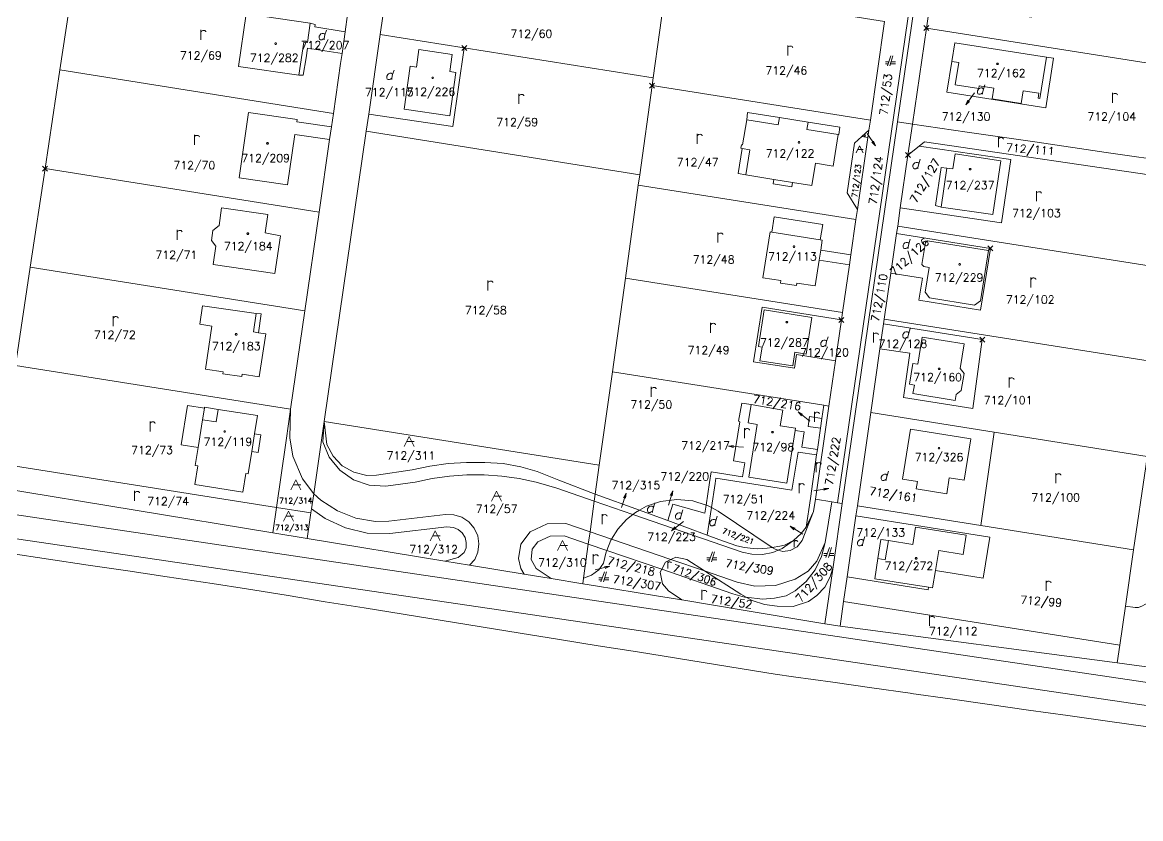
# Model space of a CAD drawing. Extents: x -443817 to 3, y -1171930 to -442383.
# Drawn here: x -442148.1 to -441924.7, y -1170293.3 to -1170134.1 of the extents above; entities that cross this region are included whole.
import ezdxf
from ezdxf.enums import TextEntityAlignment as Align

# ---------------------------------------------------------------- set-up
doc = ezdxf.new("R2010")
doc.units = 0
doc.header["$LTSCALE"] = 0.5
doc.header["$PDMODE"] = 3
doc.header["$PDSIZE"] = 0.5
doc.layers.add('KLADPAR', color=7, linetype='Continuous', lineweight=0)
doc.layers.add('ZAPPAR', color=7, linetype='Continuous', lineweight=0)
doc.styles.add('ROMANS', font='romans.shx', dxfattribs={"height": 0.2})

# ---------------------------------------------------------------- blocks, each defined once
blk = doc.blocks.new('$489')
at = {"color": 0}
blk.add_line((-0.2, 2), (0, 3), dxfattribs=at)
at = {"color": 0, "flags": 128}
blk.add_lwpolyline([(0, 0), (0, 3), (0.2, 2)], dxfattribs=at)
blk = doc.blocks.new('$479')
at = {"color": 0, "flags": 128}
for points in [[(0, 0), (0, 1.27), (0, 2)], [(0, 1.6), (0.1, 1.73), (0.23, 1.84), (0.37, 1.89), (0.6, 1.9), (0.77, 1.87), (0.87, 1.8), (0.96, 1.7), (1, 1.6)]]:
    blk.add_lwpolyline(points, dxfattribs=at)
blk = doc.blocks.new('$431')
at = {"color": 0}
blk.add_line((0.63, 0.99), (0.9, 1.89), dxfattribs=at)
at = {"color": 0, "flags": 128}
blk.add_lwpolyline([(0.45, 0), (0.45, 0.27), (0.63, 0.99), (0.54, 1.17), (0.36, 1.26), (0.09, 1.26), (-0.18, 1.17), (-0.36, 0.99), (-0.54, 0.72), (-0.54, 0.36), (-0.45, 0.09), (-0.27, 0), (0, 0), (0.18, 0.09), (0.45, 0.27)], dxfattribs=at)
blk = doc.blocks.new('$45')
at = {"color": 0, "flags": 128}
blk.add_lwpolyline([(0.09, 0.15), (0.18, 0), (0.09, -0.15), (-0.09, -0.15), (-0.18, 0), (-0.09, 0.15), (0.09, 0.15)], dxfattribs=at)
blk = doc.blocks.new('$435')
at = {"color": 0}
blk.add_line((1, 1), (-0.5, 1), dxfattribs=at)
at = {"color": 0, "flags": 128}
blk.add_lwpolyline([(-1, 0), (0, 2), (1, 0)], dxfattribs=at)
blk = doc.blocks.new('$432')
at = {"color": 0}
for p, q in [((-0.32, 0.8), (-1, 0.8)), ((-1, 0.4), (-0.46, 0.4)), ((0.1, 2), (-0.6, 0)), ((-0.1, 0), (0.5, 2)), ((0.02, 0.4), (1, 0.4)), ((1, 0.8), (0.14, 0.8))]:
    blk.add_line(p, q, dxfattribs=at)

msp = doc.modelspace()

# ---------------------------------------------------------------- linework, layer by layer
at = {"layer": 'KLADPAR', "color": 7, "linetype": 'Continuous'}
for p, q in [((-442091.68, -1170191.77), (-442094.53, -1170211.45)), ((-441978.59, -1170212.14), (-441953.92, -1170216.05))]:
    msp.add_line(p, q, dxfattribs=at)
at = {"layer": 'KLADPAR', "color": 7, "linetype": 'Continuous', "flags": 128}
for points in [[(-442165.8, -1170056.41), (-442146.87, -1170057.31), (-442127.82, -1170058.21), (-442128.71, -1170064.15), (-442131.72, -1170084.21), (-442134.7, -1170104.05), (-442137.67, -1170123.86), (-442140.63, -1170143.63), (-442143.59, -1170163.36), (-442146.54, -1170183.06), (-442149.49, -1170202.72)], [(-441959.2, -1170057.55), (-441973.22, -1170154.04), (-441984.29, -1170230.32), (-441985.22, -1170230.17), (-441986.38, -1170229.99), (-441989.65, -1170229.47), (-441986.95, -1170210.82), (-441985.64, -1170201.76), (-441984.45, -1170193.59), (-441984.45, -1170193.59), (-441984.24, -1170192.11), (-441982.86, -1170182.59), (-441982.57, -1170180.61), (-441981.55, -1170173.53), (-441981.26, -1170171.52), (-441979.18, -1170157.14), (-441978.96, -1170155.65), (-441978.67, -1170153.67), (-441975.82, -1170133.95)], [(-442073.82, -1170117.2), (-442076.62, -1170136.57), (-442078.92, -1170152.49), (-442079.41, -1170155.9), (-442087.79, -1170213.88), (-442089.89, -1170228.35), (-442092.13, -1170225.39), (-442094.07, -1170220.84), (-442094.66, -1170217.16), (-442094.53, -1170211.45), (-442091.68, -1170191.77), (-442088.83, -1170172.06), (-442086.73, -1170157.52), (-442086.37, -1170155.04), (-442085.98, -1170152.32), (-442084.53, -1170142.33), (-442084.25, -1170140.35), (-442083.62, -1170136), (-442083.12, -1170132.53)], [(-442094.53, -1170211.45), (-442149.49, -1170202.72), (-442146.54, -1170183.06), (-442091.68, -1170191.77)], [(-441953.92, -1170216.05), (-441956.58, -1170234.72), (-441981.27, -1170230.8), (-441978.59, -1170212.14)], [(-442153.14, -1170227.1), (-442098.1, -1170236.14), (-442091.19, -1170237.29), (-442063.68, -1170241.8), (-442058.79, -1170242.61), (-442047.83, -1170244.4), (-442042.45, -1170245.29), (-442036.13, -1170246.33), (-442033.57, -1170246.75), (-442021.4, -1170248.75), (-442016.37, -1170249.58), (-442004.51, -1170251.53), (-441987.75, -1170254.33), (-441984.72, -1170254.84), (-441929.36, -1170262.17), (-441901.42, -1170265.93)], [(-442150.82, -1170240.24), (-442142.9, -1170241.42), (-442134.99, -1170242.6), (-442127.07, -1170243.77), (-442119.16, -1170244.95), (-442110.22, -1170246.28), (-442103.34, -1170247.39), (-442095.41, -1170248.66), (-442087.63, -1170249.93), (-442079.82, -1170251.17), (-442072.03, -1170252.44), (-442064.22, -1170253.69), (-442056.43, -1170254.95), (-442048.63, -1170256.22), (-442040.82, -1170257.47), (-442033.03, -1170258.73), (-442025.22, -1170259.98), (-442017.43, -1170261.24), (-442009.62, -1170262.49), (-442001.82, -1170263.75), (-441997.72, -1170264.41), (-441994.01, -1170264.94), (-441986.18, -1170266.04), (-441978.35, -1170267.15), (-441970.73, -1170268.23), (-441970.53, -1170268.26), (-441962.7, -1170269.37), (-441954.88, -1170270.48), (-441947.05, -1170271.59), (-441939.22, -1170272.7), (-441931.28, -1170273.82), (-441923.25, -1170274.95)], [(-441923.25, -1170274.95), (-441931.28, -1170273.82), (-441939.22, -1170272.7), (-441947.05, -1170271.59), (-441954.88, -1170270.48), (-441962.7, -1170269.37), (-441970.53, -1170268.26), (-441970.73, -1170268.23), (-441978.35, -1170267.15), (-441986.18, -1170266.04), (-441994.01, -1170264.94), (-441997.72, -1170264.41), (-442001.82, -1170263.75), (-442009.62, -1170262.49), (-442017.43, -1170261.24), (-442025.22, -1170259.98), (-442033.03, -1170258.73), (-442040.82, -1170257.47), (-442048.63, -1170256.22), (-442056.43, -1170254.95), (-442064.22, -1170253.69), (-442072.03, -1170252.44), (-442079.82, -1170251.17), (-442087.63, -1170249.93), (-442095.41, -1170248.66), (-442103.34, -1170247.39), (-442110.22, -1170246.28), (-442119.16, -1170244.95), (-442127.07, -1170243.77), (-442134.99, -1170242.6), (-442142.9, -1170241.42), (-442150.82, -1170240.24)], [(-441901.42, -1170265.93), (-441929.36, -1170262.17), (-441929.36, -1170262.17), (-441928.84, -1170258.65), (-441927.71, -1170250.86), (-441925.75, -1170251.06), (-441925.11, -1170251.07), (-441924.27, -1170250.79)]]:
    msp.add_lwpolyline(points, dxfattribs=at)
for points in [[(-441959.2, -1170057.55), (-441956.21, -1170058.02), (-441959.65, -1170081.63), (-441962.02, -1170097.84), (-441964.08, -1170112.03), (-441964.64, -1170115.92), (-441966.7, -1170130.08), (-441967.46, -1170135.27), (-441970.26, -1170154.46), (-441973.22, -1170154.04), (-441959.2, -1170057.55)], [(-442019.36, -1170125.85), (-442019.53, -1170127.04), (-442022.06, -1170145.23), (-442059.83, -1170139.24), (-442076.62, -1170136.57), (-442073.82, -1170117.2), (-442019.36, -1170125.85)], [(-441914.67, -1170143.62), (-441967.46, -1170135.27), (-441966.7, -1170130.08), (-441946.46, -1170133.11), (-441944.4, -1170119.13), (-441911.73, -1170124.3), (-441914.38, -1170141.73), (-441914.67, -1170143.62)], [(-442090.62, -1170134.3), (-442103.4, -1170132.44), (-442104.91, -1170142.92), (-442092.87, -1170144.66), (-442091.99, -1170144.68), (-442091.44, -1170141.23), (-442091.13, -1170139.3), (-442084.25, -1170140.35), (-442084.53, -1170142.33), (-442085.98, -1170152.32), (-442140.63, -1170143.63), (-442137.67, -1170123.86), (-442083.12, -1170132.53), (-442083.62, -1170136), (-442089.7, -1170135.02), (-442089.62, -1170134.53), (-442090.62, -1170134.3)], [(-442019.53, -1170127.04), (-441998.54, -1170130.36), (-441975.82, -1170133.95), (-441978.67, -1170153.67), (-442022.28, -1170146.78), (-442022.06, -1170145.23), (-442019.53, -1170127.04)], [(-442103.4, -1170132.44), (-442090.62, -1170134.3), (-442091.16, -1170138.17), (-442091.91, -1170138.07), (-442092.87, -1170144.66), (-442104.91, -1170142.92), (-442103.4, -1170132.44)], [(-442089.62, -1170134.53), (-442089.7, -1170135.02), (-442083.62, -1170136), (-442084.25, -1170140.35), (-442091.13, -1170139.3), (-442091.44, -1170141.23), (-442091.99, -1170144.68), (-442092.87, -1170144.66), (-442091.91, -1170138.07), (-442091.16, -1170138.17), (-442090.62, -1170134.3), (-442089.62, -1170134.53)], [(-441967.46, -1170135.27), (-441914.67, -1170143.62), (-441917.51, -1170162.17), (-441931.56, -1170160.11), (-441945.36, -1170158.09), (-441959.32, -1170156.06), (-441970.26, -1170154.46), (-441967.46, -1170135.27)], [(-441942.07, -1170141.31), (-441943.46, -1170141.09), (-441961.82, -1170138.19), (-441962.41, -1170141.92), (-441963.38, -1170148.06), (-441943.63, -1170151.19), (-441942.07, -1170141.31)], [(-441943.46, -1170141.09), (-441944.77, -1170149.33), (-441945.15, -1170149.26), (-441945.01, -1170148.3), (-441948.12, -1170147.84), (-441948.53, -1170150.35), (-441954.34, -1170149.4), (-441954.02, -1170147.25), (-441956.94, -1170146.82), (-441957.01, -1170147.32), (-441961.7, -1170146.63), (-441960.99, -1170142.17), (-441962.41, -1170141.92), (-441961.82, -1170138.19), (-441943.46, -1170141.09)], [(-442022.06, -1170145.23), (-442022.28, -1170146.78), (-442024.75, -1170164.58), (-442079.41, -1170155.9), (-442078.92, -1170152.49), (-442062.09, -1170154.92), (-442059.83, -1170139.24), (-442022.06, -1170145.23)], [(-442062.73, -1170143.96), (-442062.24, -1170140.54), (-442068.89, -1170139.58), (-442069.39, -1170143.05), (-442070.61, -1170142.88), (-442071.86, -1170151.5), (-442062.71, -1170152.78), (-442061.51, -1170144.14), (-442062.73, -1170143.96)], [(-442062.24, -1170140.54), (-442062.73, -1170143.96), (-442061.51, -1170144.14), (-442062.71, -1170152.78), (-442071.86, -1170151.5), (-442070.61, -1170142.88), (-442069.39, -1170143.05), (-442068.89, -1170139.58), (-442062.24, -1170140.54)], [(-441943.46, -1170141.09), (-441942.07, -1170141.31), (-441943.63, -1170151.19), (-441963.38, -1170148.06), (-441962.41, -1170141.92), (-441960.99, -1170142.17), (-441961.7, -1170146.63), (-441957.01, -1170147.32), (-441956.94, -1170146.82), (-441954.02, -1170147.25), (-441954.34, -1170149.4), (-441948.53, -1170150.35), (-441948.12, -1170147.84), (-441945.01, -1170148.3), (-441945.15, -1170149.26), (-441944.77, -1170149.33), (-441943.46, -1170141.09)], [(-442140.63, -1170143.63), (-442085.98, -1170152.32), (-442086.37, -1170155.04), (-442093.3, -1170154.04), (-442093.23, -1170153.55), (-442102.93, -1170152.15), (-442104.82, -1170165.21), (-442095.12, -1170166.61), (-442093.66, -1170156.51), (-442086.73, -1170157.52), (-442088.83, -1170172.06), (-442143.59, -1170163.36), (-442140.63, -1170143.63)], [(-442022.28, -1170146.78), (-441978.67, -1170153.67), (-441978.96, -1170155.65), (-441980.39, -1170156.95), (-441981.87, -1170158.29), (-441983.3, -1170168.2), (-441981.26, -1170171.52), (-441981.55, -1170173.53), (-442025.04, -1170166.65), (-442024.75, -1170164.58), (-442022.28, -1170146.78)], [(-442093.23, -1170153.55), (-442093.3, -1170154.04), (-442086.37, -1170155.04), (-442086.73, -1170157.52), (-442093.66, -1170156.51), (-442095.12, -1170166.61), (-442104.82, -1170165.21), (-442102.93, -1170152.15), (-442093.23, -1170153.55)], [(-441984.76, -1170155.06), (-441991.11, -1170154.07), (-441996.85, -1170153.13), (-442003.19, -1170152.14), (-442003.38, -1170153.58), (-442004.2, -1170158.63), (-442004.45, -1170158.59), (-442004.55, -1170159.28), (-442004.31, -1170159.32), (-442005.09, -1170164.36), (-442003.55, -1170164.61), (-441997.98, -1170165.51), (-441998.12, -1170166.39), (-441994.38, -1170167.01), (-441994.23, -1170166.11), (-441990.35, -1170166.74), (-441989.63, -1170162.29), (-441986.1, -1170162.87), (-441985.09, -1170156.53), (-441985, -1170156.55), (-441984.76, -1170155.06)], [(-441991.11, -1170154.07), (-441984.76, -1170155.06), (-441985, -1170156.55), (-441985.09, -1170156.53), (-441986.1, -1170162.87), (-441989.63, -1170162.29), (-441990.35, -1170166.74), (-441994.23, -1170166.11), (-441994.38, -1170167.01), (-441998.12, -1170166.39), (-441997.98, -1170165.51), (-442003.55, -1170164.61), (-442005.09, -1170164.36), (-442004.31, -1170159.32), (-442004.55, -1170159.28), (-442004.45, -1170158.59), (-442004.2, -1170158.63), (-442003.38, -1170153.58), (-442003.19, -1170152.14), (-441996.85, -1170153.13), (-441991.11, -1170154.07)], [(-441973.22, -1170154.04), (-441970.26, -1170154.46), (-441971.15, -1170160.64), (-441972.68, -1170171.18), (-441973.21, -1170174.85), (-441973.42, -1170176.33), (-441974.57, -1170184.25), (-441975.89, -1170193.43), (-441976.03, -1170194.42), (-441976.75, -1170199.37), (-441978.59, -1170212.14), (-441981.27, -1170230.8), (-441981.56, -1170232.78), (-441983.31, -1170244.96), (-441984.02, -1170249.9), (-441984.72, -1170254.84), (-441987.75, -1170254.33), (-441986.11, -1170242.98), (-441984.29, -1170230.32), (-441973.22, -1170154.04)], [(-442024.75, -1170164.58), (-442025.04, -1170166.65), (-442027.63, -1170185.25), (-442030.23, -1170203.97), (-442032.83, -1170222.61), (-442087.79, -1170213.88), (-442079.41, -1170155.9), (-442024.75, -1170164.58)], [(-441917.99, -1170165.34), (-441967.84, -1170158), (-441968.91, -1170158.85), (-441971.15, -1170160.64), (-441970.26, -1170154.46), (-441959.32, -1170156.06), (-441945.36, -1170158.09), (-441931.56, -1170160.11), (-441917.51, -1170162.17), (-441917.99, -1170165.34)], [(-441979.18, -1170157.14), (-441981.26, -1170171.52), (-441983.3, -1170168.2), (-441981.87, -1170158.29), (-441980.39, -1170156.95), (-441979.18, -1170157.14)], [(-441917.9, -1170183.6), (-441973.21, -1170174.85), (-441972.68, -1170171.18), (-441952.43, -1170174.17), (-441950.57, -1170161.55), (-441968.91, -1170158.85), (-441967.84, -1170158), (-441917.99, -1170165.34), (-441915.3, -1170165.75), (-441917.9, -1170183.6)], [(-441971.15, -1170160.64), (-441968.91, -1170158.85), (-441950.57, -1170161.55), (-441952.43, -1170174.17), (-441972.68, -1170171.18), (-441971.15, -1170160.64)], [(-441961.74, -1170160.43), (-441952.57, -1170161.79), (-441954.17, -1170172.54), (-441964.49, -1170171.04), (-441965.62, -1170170.75), (-441964.5, -1170163.14), (-441963.37, -1170163.25), (-441962.18, -1170163.41), (-441961.74, -1170160.43)], [(-441952.57, -1170161.79), (-441961.74, -1170160.43), (-441962.18, -1170163.41), (-441963.37, -1170163.25), (-441964.5, -1170163.14), (-441965.62, -1170170.75), (-441964.49, -1170171.04), (-441954.17, -1170172.54), (-441952.57, -1170161.79)], [(-442025.04, -1170166.65), (-441981.55, -1170173.53), (-441982.57, -1170180.61), (-441988.59, -1170179.65), (-441988.28, -1170177.68), (-441988.68, -1170177.63), (-441988.14, -1170174.51), (-441997.86, -1170172.97), (-441998.36, -1170176.09), (-441998.7, -1170176.03), (-442000.15, -1170185.17), (-441996.54, -1170185.74), (-441996.62, -1170186.23), (-441993.41, -1170186.74), (-441993.33, -1170186.25), (-441989.73, -1170186.82), (-441988.91, -1170181.63), (-441982.86, -1170182.59), (-441984.24, -1170192.11), (-442027.63, -1170185.25), (-442025.04, -1170166.65)], [(-442110.31, -1170177.71), (-442109.46, -1170178.89), (-442109.97, -1170182.52), (-442097.69, -1170184.31), (-442096.56, -1170176.77), (-442099.58, -1170176.22), (-442099.05, -1170172.53), (-442108.3, -1170171.19), (-442108.81, -1170174.75), (-442110.06, -1170175.71), (-442110.31, -1170177.71)], [(-442109.46, -1170178.89), (-442110.31, -1170177.71), (-442110.06, -1170175.71), (-442108.81, -1170174.75), (-442108.3, -1170171.19), (-442099.05, -1170172.53), (-442099.58, -1170176.22), (-442096.56, -1170176.77), (-442097.69, -1170184.31), (-442109.97, -1170182.52), (-442109.46, -1170178.89)], [(-441988.14, -1170174.51), (-441988.68, -1170177.63), (-441988.28, -1170177.68), (-441988.59, -1170179.65), (-441982.57, -1170180.61), (-441982.86, -1170182.59), (-441988.91, -1170181.63), (-441989.73, -1170186.82), (-441993.33, -1170186.25), (-441993.41, -1170186.74), (-441996.62, -1170186.23), (-441996.54, -1170185.74), (-442000.15, -1170185.17), (-441998.7, -1170176.03), (-441998.36, -1170176.09), (-441997.86, -1170172.97), (-441988.14, -1170174.51)], [(-441920.61, -1170202.17), (-441975.89, -1170193.43), (-441974.57, -1170184.25), (-441968.27, -1170185.25), (-441968.98, -1170189.69), (-441956.63, -1170191.65), (-441954.68, -1170179.3), (-441973.42, -1170176.33), (-441973.21, -1170174.85), (-441917.9, -1170183.6), (-441918.51, -1170187.78), (-441920.61, -1170202.17)], [(-441954.68, -1170179.3), (-441956.63, -1170191.65), (-441968.98, -1170189.69), (-441968.27, -1170185.25), (-441974.57, -1170184.25), (-441973.42, -1170176.33), (-441954.68, -1170179.3)], [(-441956.65, -1170189.82), (-441955.05, -1170179.75), (-441967.25, -1170177.82), (-441967.66, -1170178.16), (-441968.35, -1170182.5), (-441968.01, -1170182.96), (-441966.93, -1170183.13), (-441967.71, -1170188.07), (-441966.85, -1170189.22), (-441957.84, -1170190.65), (-441956.65, -1170189.82)], [(-441955.05, -1170179.75), (-441956.65, -1170189.82), (-441957.84, -1170190.65), (-441966.85, -1170189.22), (-441967.71, -1170188.07), (-441966.93, -1170183.13), (-441968.01, -1170182.96), (-441968.35, -1170182.5), (-441967.66, -1170178.16), (-441967.25, -1170177.82), (-441955.05, -1170179.75)], [(-441986.95, -1170210.82), (-441987.97, -1170210.66), (-442030.23, -1170203.97), (-442027.63, -1170185.25), (-441984.24, -1170192.11), (-441984.45, -1170193.59), (-442000.28, -1170191.09), (-442002, -1170201.96), (-441993.85, -1170203.25), (-441993.42, -1170200.53), (-441985.64, -1170201.76), (-441986.95, -1170210.82)], [(-442100.8, -1170204.99), (-442099.5, -1170196.41), (-442100.97, -1170196.17), (-442100.39, -1170192.41), (-442101.39, -1170192.32), (-442112.13, -1170190.79), (-442112.68, -1170194.48), (-442110.25, -1170194.85), (-442111.53, -1170203.45), (-442107.99, -1170204), (-442108.05, -1170204.38), (-442104.29, -1170204.89), (-442104.2, -1170204.47), (-442100.8, -1170204.99)], [(-442100.39, -1170192.41), (-442100.97, -1170196.17), (-442099.5, -1170196.41), (-442100.8, -1170204.99), (-442104.2, -1170204.47), (-442104.29, -1170204.89), (-442108.05, -1170204.38), (-442107.99, -1170204), (-442111.53, -1170203.45), (-442110.25, -1170194.85), (-442112.68, -1170194.48), (-442112.13, -1170190.79), (-442101.39, -1170192.32), (-442100.39, -1170192.41)], [(-441984.45, -1170193.59), (-441985.64, -1170201.76), (-441993.42, -1170200.53), (-441993.85, -1170203.25), (-442002, -1170201.96), (-442000.28, -1170191.09), (-441984.45, -1170193.59)], [(-441999.89, -1170191.6), (-442001.05, -1170198.92), (-442000.3, -1170199.04), (-442000.74, -1170201.79), (-441994.19, -1170202.8), (-441993.75, -1170200.07), (-441991.51, -1170200.43), (-441990.35, -1170193.11), (-441999.89, -1170191.6)], [(-442001.05, -1170198.92), (-441999.89, -1170191.6), (-441990.35, -1170193.11), (-441991.51, -1170200.43), (-441993.75, -1170200.07), (-441994.19, -1170202.8), (-442000.74, -1170201.79), (-442000.3, -1170199.04), (-442001.05, -1170198.92)], [(-441923.33, -1170220.89), (-441953.92, -1170216.05), (-441978.59, -1170212.14), (-441976.75, -1170199.37), (-441970.81, -1170200.23), (-441972.04, -1170209.13), (-441958.21, -1170211.32), (-441956.3, -1170197.54), (-441976.03, -1170194.42), (-441975.89, -1170193.43), (-441920.61, -1170202.17), (-441921.25, -1170206.6), (-441923.33, -1170220.89)], [(-441956.3, -1170197.54), (-441958.21, -1170211.32), (-441972.04, -1170209.13), (-441970.81, -1170200.23), (-441976.75, -1170199.37), (-441976.03, -1170194.42), (-441956.3, -1170197.54)], [(-441960.72, -1170203.35), (-441959.94, -1170198.42), (-441968.33, -1170197.06), (-441969.21, -1170202.48), (-441970.19, -1170202.33), (-441970.87, -1170206.48), (-441969.88, -1170206.64), (-441970.15, -1170208.32), (-441961.74, -1170209.69), (-441961.53, -1170208.53), (-441960.49, -1170207.7), (-441959.95, -1170204.35), (-441960.72, -1170203.35)], [(-441959.94, -1170198.42), (-441960.72, -1170203.35), (-441959.95, -1170204.35), (-441960.49, -1170207.7), (-441961.53, -1170208.53), (-441961.74, -1170209.69), (-441970.15, -1170208.32), (-441969.88, -1170206.64), (-441970.87, -1170206.48), (-441970.19, -1170202.33), (-441969.21, -1170202.48), (-441968.33, -1170197.06), (-441959.94, -1170198.42)], [(-442149.49, -1170202.72), (-442094.53, -1170211.45), (-442094.89, -1170213.92), (-442095.5, -1170218.18), (-442097.37, -1170231.1), (-442152.43, -1170222.35), (-442152.4, -1170222.15), (-442149.49, -1170202.72)], [(-441987.97, -1170210.66), (-441988.35, -1170213.28), (-441990.82, -1170212.93), (-441991.11, -1170214.91), (-441988.63, -1170215.26), (-441989.24, -1170219.51), (-441992.35, -1170219.02), (-441991.87, -1170216), (-441993.7, -1170215.71), (-441993.63, -1170215.27), (-441996.67, -1170214.79), (-441996.17, -1170211.65), (-442002.51, -1170210.54), (-442004.37, -1170210.24), (-442005.03, -1170213.85), (-442004.72, -1170213.98), (-442005.99, -1170221.79), (-442003.78, -1170222.17), (-442004.22, -1170224.98), (-442010.49, -1170223.98), (-442010.81, -1170226.11), (-442011.49, -1170230.61), (-442014.15, -1170229.78), (-442017.37, -1170229.48), (-442020.58, -1170229.88), (-442023.38, -1170230.83), (-442024.83, -1170231.65), (-442033.64, -1170228.41), (-442032.83, -1170222.61), (-442030.23, -1170203.97), (-441987.97, -1170210.66)], [(-442101.71, -1170216.39), (-442101.14, -1170212.74), (-442109.03, -1170211.52), (-442111.73, -1170211.06), (-442111.76, -1170211.23), (-442115.15, -1170210.69), (-442116.4, -1170218.56), (-442113.02, -1170219.1), (-442113.59, -1170222.68), (-442113.08, -1170222.76), (-442113.68, -1170226.51), (-442104.08, -1170228.05), (-442103.48, -1170224.3), (-442102.98, -1170224.38), (-442102.28, -1170219.94), (-442101.03, -1170220.13), (-442100.44, -1170216.59), (-442101.71, -1170216.39)], [(-442101.14, -1170212.74), (-442101.71, -1170216.39), (-442100.44, -1170216.59), (-442101.03, -1170220.13), (-442102.28, -1170219.94), (-442102.98, -1170224.38), (-442103.48, -1170224.3), (-442104.08, -1170228.05), (-442113.68, -1170226.51), (-442113.08, -1170222.76), (-442113.59, -1170222.68), (-442113.02, -1170219.1), (-442116.4, -1170218.56), (-442115.15, -1170210.69), (-442111.76, -1170211.23), (-442111.73, -1170211.06), (-442109.03, -1170211.52), (-442101.14, -1170212.74)], [(-442094.53, -1170211.45), (-442094.66, -1170217.16), (-442094.07, -1170220.84), (-442092.13, -1170225.39), (-442089.89, -1170228.35), (-442090.33, -1170231.35), (-442090.45, -1170232.2), (-442097.37, -1170231.1), (-442095.5, -1170218.18), (-442094.89, -1170213.92), (-442094.53, -1170211.45)], [(-441989.24, -1170219.51), (-441989.4, -1170220.6), (-441993.09, -1170220.01), (-441994.37, -1170227.62), (-442009.55, -1170225.23), (-442009.71, -1170226.28), (-442010.44, -1170231.12), (-442011.33, -1170230.66), (-442011.49, -1170230.61), (-442010.81, -1170226.11), (-442010.49, -1170223.98), (-442004.22, -1170224.98), (-442003.78, -1170222.17), (-442005.99, -1170221.79), (-442004.72, -1170213.98), (-442005.03, -1170213.85), (-442004.37, -1170210.24), (-442002.51, -1170210.54), (-442003.08, -1170214.15), (-442001.31, -1170214.51), (-442002.97, -1170225.03), (-441995.36, -1170226.23), (-441993.7, -1170215.71), (-441991.87, -1170216), (-441992.35, -1170219.02), (-441989.24, -1170219.51)], [(-441996.17, -1170211.65), (-441996.67, -1170214.79), (-441993.63, -1170215.27), (-441993.7, -1170215.71), (-441995.36, -1170226.23), (-442002.97, -1170225.03), (-442001.31, -1170214.51), (-442003.08, -1170214.15), (-442002.51, -1170210.54), (-441996.17, -1170211.65)], [(-441989.4, -1170220.6), (-441989.24, -1170219.51), (-441988.63, -1170215.26), (-441988.35, -1170213.28), (-441987.97, -1170210.66), (-441986.95, -1170210.82), (-441989.65, -1170229.47), (-441990.01, -1170231.89), (-441991.47, -1170235.01), (-441990.65, -1170229.31), (-441989.4, -1170220.6)], [(-442059.38, -1170222.08), (-442055.72, -1170222.08), (-442052.06, -1170222.34), (-442048.52, -1170222.99), (-442045.26, -1170223.89), (-442040.93, -1170225.61), (-442033.64, -1170228.41), (-442033.84, -1170229.84), (-442034.69, -1170235.94), (-442035.03, -1170238.41), (-442039.85, -1170236.75), (-442042.68, -1170236.82), (-442045.11, -1170237.98), (-442046.24, -1170239.41), (-442046.46, -1170241.49), (-442045.46, -1170243.32), (-442042.45, -1170245.29), (-442047.83, -1170244.4), (-442058.79, -1170242.61), (-442063.68, -1170241.8), (-442061.07, -1170241.1), (-442059.81, -1170240.13), (-442059.46, -1170239.16), (-442059.41, -1170238.11), (-442059.67, -1170237.09), (-442060.22, -1170236.19), (-442061.02, -1170235.5), (-442061.99, -1170235.08), (-442063.3, -1170234.99), (-442074.7, -1170236.33), (-442079.2, -1170236.23), (-442083.57, -1170235.2), (-442087.64, -1170233.28), (-442090.33, -1170231.35), (-442089.89, -1170228.35), (-442087.79, -1170213.88), (-442087.29, -1170218.53), (-442086.04, -1170220.86), (-442084.19, -1170222.75), (-442081.89, -1170224.06), (-442079.32, -1170224.68), (-442077.34, -1170224.67), (-442070.25, -1170223.6), (-442066.67, -1170222.84), (-442063.04, -1170222.34), (-442059.38, -1170222.08)], [(-442032.83, -1170222.61), (-442033.64, -1170228.41), (-442040.93, -1170225.61), (-442045.26, -1170223.89), (-442048.52, -1170222.99), (-442052.06, -1170222.34), (-442055.72, -1170222.08), (-442059.38, -1170222.08), (-442063.04, -1170222.34), (-442066.67, -1170222.84), (-442070.25, -1170223.6), (-442077.34, -1170224.67), (-442079.32, -1170224.68), (-442081.89, -1170224.06), (-442084.19, -1170222.75), (-442086.04, -1170220.86), (-442087.29, -1170218.53), (-442087.79, -1170213.88), (-442032.83, -1170222.61)], [(-441970.63, -1170215.45), (-441958.6, -1170217.37), (-441959.95, -1170225.67), (-441962.9, -1170225.19), (-441963.42, -1170228.35), (-441969.49, -1170227.38), (-441969.26, -1170225.89), (-441972.22, -1170225.41), (-441970.63, -1170215.45)], [(-441970.63, -1170215.45), (-441972.22, -1170225.41), (-441969.26, -1170225.89), (-441969.49, -1170227.38), (-441963.42, -1170228.35), (-441962.9, -1170225.19), (-441959.95, -1170225.67), (-441958.6, -1170217.37), (-441970.63, -1170215.45)], [(-441926.07, -1170239.57), (-441956.58, -1170234.72), (-441953.92, -1170216.05), (-441923.33, -1170220.89), (-441923.62, -1170222.89), (-441926.07, -1170239.57)], [(-441993.09, -1170220.01), (-441989.4, -1170220.6), (-441990.65, -1170229.31), (-441991.47, -1170235.01), (-441992.5, -1170236.29), (-441994.01, -1170237.69), (-441995.83, -1170238.65), (-441996.78, -1170238.86), (-441998.26, -1170239.09), (-442009.09, -1170231.83), (-442010.44, -1170231.12), (-442009.71, -1170226.28), (-442009.55, -1170225.23), (-441994.37, -1170227.62), (-441993.09, -1170220.01)], [(-441891.77, -1170233.62), (-441893.2, -1170242.66), (-441894.28, -1170249.47), (-441898.67, -1170247.99), (-441906.39, -1170245), (-441908.02, -1170244.45), (-441909.47, -1170244), (-441910.9, -1170243.76), (-441912.21, -1170243.75), (-441913.31, -1170243.84), (-441914.57, -1170244.24), (-441916.17, -1170245.09), (-441922.37, -1170249.49), (-441923.35, -1170250.24), (-441924.27, -1170250.79), (-441925.11, -1170251.07), (-441925.75, -1170251.06), (-441927.71, -1170250.86), (-441926.07, -1170239.57), (-441923.62, -1170222.89), (-441890.89, -1170228.07), (-441891.77, -1170233.62)], [(-442024.83, -1170231.65), (-442025.58, -1170232.07), (-442026.11, -1170232.5), (-442027.4, -1170233.53), (-442029.1, -1170235.41), (-442030.37, -1170237.42), (-442030.5, -1170237.63), (-442031.34, -1170239.68), (-442035.03, -1170238.41), (-442034.69, -1170235.94), (-442033.84, -1170229.84), (-442033.64, -1170228.41), (-442024.83, -1170231.65)], [(-442021.52, -1170232.86), (-442019.17, -1170233.73), (-442011.28, -1170236.63), (-442008.96, -1170237.48), (-442005.33, -1170238.76), (-442003.82, -1170239.09), (-442002.12, -1170239.27), (-442001.31, -1170239.36), (-441999.28, -1170239.24), (-441998.26, -1170239.09), (-441997.7, -1170239.46), (-441997.08, -1170239.63), (-441996.19, -1170239.88), (-441994.72, -1170239.72), (-441993.27, -1170238.94), (-441992.28, -1170237.71), (-441990.01, -1170231.89), (-441989.65, -1170229.47), (-441986.38, -1170229.99), (-441987.69, -1170238.09), (-441988.4, -1170240.93), (-441989.68, -1170243.56), (-441991.47, -1170245.87), (-441993.71, -1170247.75), (-441995.47, -1170248.76), (-441997.83, -1170249.25), (-442000.24, -1170249.41), (-442003.46, -1170249.06), (-442004.58, -1170248.46), (-442011.83, -1170243.76), (-442015.34, -1170241.49), (-442017.57, -1170241.02), (-442018.52, -1170241.47), (-442019.63, -1170242), (-442020.37, -1170243.45), (-442031.34, -1170239.68), (-442030.5, -1170237.63), (-442030.37, -1170237.42), (-442029.1, -1170235.41), (-442027.4, -1170233.53), (-442026.11, -1170232.5), (-442025.58, -1170232.07), (-442024.83, -1170231.65), (-442021.52, -1170232.86)], [(-442011.49, -1170230.61), (-442011.73, -1170232.21), (-442018.14, -1170230.46), (-442019.17, -1170233.73), (-442021.52, -1170232.86), (-442024.83, -1170231.65), (-442023.38, -1170230.83), (-442020.58, -1170229.88), (-442017.37, -1170229.48), (-442014.15, -1170229.78), (-442011.49, -1170230.61)], [(-441989.68, -1170243.56), (-441988.4, -1170240.93), (-441987.69, -1170238.09), (-441986.38, -1170229.99), (-441985.22, -1170230.17), (-441984.29, -1170230.32), (-441986.11, -1170242.98), (-441986.68, -1170244.97), (-441987.78, -1170247.01), (-441989.34, -1170248.71), (-441991.05, -1170249.88), (-441994.09, -1170250.9), (-441997.29, -1170250.85), (-441999.8, -1170250.49), (-442002.32, -1170249.67), (-442003.46, -1170249.06), (-442000.24, -1170249.41), (-441997.83, -1170249.25), (-441995.47, -1170248.76), (-441993.71, -1170247.75), (-441991.47, -1170245.87), (-441989.68, -1170243.56)], [(-442063.3, -1170234.99), (-442061.99, -1170235.08), (-442061.02, -1170235.5), (-442060.22, -1170236.19), (-442059.67, -1170237.09), (-442059.41, -1170238.11), (-442059.46, -1170239.16), (-442059.81, -1170240.13), (-442061.07, -1170241.1), (-442063.68, -1170241.8), (-442091.19, -1170237.29), (-442090.45, -1170232.2), (-442090.33, -1170231.35), (-442087.64, -1170233.28), (-442083.57, -1170235.2), (-442079.2, -1170236.23), (-442074.7, -1170236.33), (-442063.3, -1170234.99)], [(-442011.49, -1170230.61), (-442011.33, -1170230.66), (-442010.44, -1170231.12), (-442011.28, -1170236.63), (-442019.17, -1170233.73), (-442018.14, -1170230.46), (-442011.73, -1170232.21), (-442011.49, -1170230.61)], [(-442011.28, -1170236.63), (-442010.44, -1170231.12), (-442009.09, -1170231.83), (-441998.26, -1170239.09), (-441999.28, -1170239.24), (-442001.31, -1170239.36), (-442002.12, -1170239.27), (-442003.82, -1170239.09), (-442005.33, -1170238.76), (-442008.96, -1170237.48), (-442011.28, -1170236.63)], [(-441992.5, -1170236.29), (-441991.47, -1170235.01), (-441990.01, -1170231.89), (-441992.28, -1170237.71), (-441993.27, -1170238.94), (-441994.72, -1170239.72), (-441996.19, -1170239.88), (-441997.08, -1170239.63), (-441997.7, -1170239.46), (-441998.26, -1170239.09), (-441996.78, -1170238.86), (-441995.83, -1170238.65), (-441994.01, -1170237.69), (-441992.5, -1170236.29)], [(-441967.02, -1170247.04), (-441966.22, -1170247.16), (-441965.66, -1170243.71), (-441956.1, -1170245.23), (-441954.8, -1170237.03), (-441981.56, -1170232.78), (-441981.27, -1170230.8), (-441956.58, -1170234.72), (-441926.07, -1170239.57), (-441927.71, -1170250.86), (-441928.84, -1170258.65), (-441984.02, -1170249.9), (-441983.31, -1170244.96), (-441967.1, -1170247.53), (-441967.02, -1170247.04)], [(-441954.8, -1170237.03), (-441956.1, -1170245.23), (-441965.66, -1170243.71), (-441965.01, -1170239.73), (-441960.13, -1170240.51), (-441959.54, -1170236.61), (-441969.66, -1170235.02), (-441970.21, -1170238.48), (-441975.07, -1170237.71), (-441976.55, -1170237.5), (-441977.16, -1170241.33), (-441977.8, -1170245.39), (-441967.02, -1170247.04), (-441967.1, -1170247.53), (-441983.31, -1170244.96), (-441981.56, -1170232.78), (-441954.8, -1170237.03)], [(-442039.85, -1170236.75), (-442035.03, -1170238.41), (-442035.97, -1170245.2), (-442036.13, -1170246.33), (-442042.45, -1170245.29), (-442045.46, -1170243.32), (-442046.46, -1170241.49), (-442046.24, -1170239.41), (-442045.11, -1170237.98), (-442042.68, -1170236.82), (-442039.85, -1170236.75)], [(-441966.22, -1170247.16), (-441967.02, -1170247.04), (-441977.8, -1170245.39), (-441977.16, -1170241.33), (-441976.55, -1170237.5), (-441975.07, -1170237.71), (-441970.21, -1170238.48), (-441969.66, -1170235.02), (-441959.54, -1170236.61), (-441960.13, -1170240.51), (-441965.01, -1170239.73), (-441965.66, -1170243.71), (-441966.22, -1170247.16)], [(-442031.34, -1170239.68), (-442031.46, -1170239.98), (-442031.99, -1170242.25), (-442032.91, -1170243.55), (-442034.38, -1170244.66), (-442035.97, -1170245.2), (-442035.03, -1170238.41), (-442031.34, -1170239.68)], [(-442020.37, -1170243.45), (-442020.68, -1170244.05), (-442020.23, -1170246.37), (-442019.01, -1170247.79), (-442016.37, -1170249.58), (-442021.4, -1170248.75), (-442033.57, -1170246.75), (-442036.13, -1170246.33), (-442035.97, -1170245.2), (-442034.38, -1170244.66), (-442032.91, -1170243.55), (-442031.99, -1170242.25), (-442031.46, -1170239.98), (-442031.34, -1170239.68), (-442020.37, -1170243.45)], [(-442015.34, -1170241.49), (-442011.83, -1170243.76), (-442004.58, -1170248.46), (-442003.46, -1170249.06), (-442003.84, -1170249.02), (-442006.14, -1170248.35), (-442020.37, -1170243.45), (-442019.63, -1170242), (-442018.52, -1170241.47), (-442017.57, -1170241.02), (-442015.34, -1170241.49)], [(-442006.14, -1170248.35), (-442003.84, -1170249.02), (-442003.46, -1170249.06), (-442002.32, -1170249.67), (-441999.8, -1170250.49), (-441997.29, -1170250.85), (-441994.09, -1170250.9), (-441991.05, -1170249.88), (-441989.34, -1170248.71), (-441987.78, -1170247.01), (-441986.68, -1170244.97), (-441986.11, -1170242.98), (-441987.75, -1170254.33), (-442004.51, -1170251.53), (-442016.37, -1170249.58), (-442019.01, -1170247.79), (-442020.23, -1170246.37), (-442020.68, -1170244.05), (-442020.37, -1170243.45), (-442006.14, -1170248.35)]]:
    msp.add_lwpolyline(points, close=True, dxfattribs=at)
at = {"layer": 'KLADPAR', "color": 7, "linetype": 'Continuous'}
for p in [(-441967.46, -1170135.27), (-442059.83, -1170139.24), (-442022.28, -1170146.78), (-441971.15, -1170160.64), (-442143.59, -1170163.36), (-441954.68, -1170179.3), (-441984.45, -1170193.59), (-441956.3, -1170197.54)]:
    msp.add_point(p, dxfattribs=at)
for points in [[(-442059.83, -1170139.24), (-442062.09, -1170154.92), (-442078.92, -1170152.49), (-442076.62, -1170136.57)], [(-441978.96, -1170155.65), (-441979.18, -1170157.14), (-441980.39, -1170156.95)], [(-442143.59, -1170163.36), (-442088.83, -1170172.06), (-442091.68, -1170191.77), (-442146.54, -1170183.06)], [(-441988.35, -1170213.28), (-441988.63, -1170215.26), (-441991.11, -1170214.91), (-441990.82, -1170212.93)], [(-442152.43, -1170222.35), (-442097.37, -1170231.1), (-442098.1, -1170236.14), (-442153.14, -1170227.1)], [(-442097.37, -1170231.1), (-442098.1, -1170236.14), (-442091.19, -1170237.29), (-442090.45, -1170232.2)], [(-441984.72, -1170254.84), (-441984.02, -1170249.9), (-441928.84, -1170258.65), (-441929.36, -1170262.17)]]:
    msp.add_3dface(points, dxfattribs=at)
at = {"layer": 'ZAPPAR', "color": 7, "linetype": 'Continuous'}
for p, q in [((-441985.22, -1170230.17), (-441960.16, -1170057.21)), ((-441963.37, -1170163.25), (-441964.49, -1170171.04)), ((-441997.98, -1170165.51), (-441994.23, -1170166.11)), ((-441998.36, -1170176.09), (-441988.68, -1170177.63)), ((-441988.59, -1170179.65), (-441988.91, -1170181.63)), ((-442111.76, -1170211.23), (-442112.13, -1170213.55)), ((-442088.09, -1170217.95), (-442087.79, -1170213.88)), ((-442101.71, -1170216.39), (-442102.28, -1170219.94)), ((-442033.84, -1170229.84), (-442026.11, -1170232.5)), ((-442030.37, -1170237.42), (-442034.69, -1170235.94)), ((-441996.26, -1170239.28), (-441994.01, -1170237.69)), ((-442011.83, -1170243.76), (-442018.52, -1170241.47)), ((-441997.08, -1170239.63), (-441996.26, -1170239.28))]:
    msp.add_line(p, q, dxfattribs=at)
at = {"layer": 'ZAPPAR', "color": 7, "linetype": 'Continuous', "flags": 128}
for points in [[(-442003.38, -1170153.58), (-441997.08, -1170154.6), (-441996.85, -1170153.13)], [(-441991.11, -1170154.07), (-441991.33, -1170155.53), (-441985.09, -1170156.53)], [(-442004.31, -1170159.32), (-442002.76, -1170159.58), (-442003.55, -1170164.61)], [(-442100.97, -1170196.17), (-442101.96, -1170196.02), (-442101.39, -1170192.32)], [(-441771.48, -1170288.69), (-441871.17, -1170273.82), (-442220.27, -1170222.06), (-442370.78, -1170200.84), (-442410.68, -1170199.48), (-442442.4, -1170200.64), (-442473.25, -1170203.77), (-442498.21, -1170207.34), (-442527.51, -1170213.14), (-442557.44, -1170221.74), (-442558.68, -1170222.17)], [(-441771.48, -1170288.69), (-441871.17, -1170273.82), (-442220.27, -1170222.06), (-442370.78, -1170200.84), (-442410.68, -1170199.48), (-442442.4, -1170200.64), (-442473.25, -1170203.77), (-442498.21, -1170207.34), (-442527.51, -1170213.14), (-442557.44, -1170221.74), (-442558.68, -1170222.17)], [(-441772.51, -1170293.3), (-441865.36, -1170279.27), (-442048.43, -1170252.25), (-442213.6, -1170227.88), (-442371.24, -1170205.28), (-442397.97, -1170204.81), (-442418.11, -1170204.81), (-442447.23, -1170206.05), (-442475.51, -1170208.78), (-442496.01, -1170211.87), (-442527.23, -1170218.54), (-442556.93, -1170226.67), (-442559.48, -1170227.59)], [(-441772.51, -1170293.3), (-441865.36, -1170279.27), (-442048.43, -1170252.25), (-442213.6, -1170227.88), (-442371.24, -1170205.28), (-442397.97, -1170204.81), (-442418.11, -1170204.81), (-442447.23, -1170206.05), (-442475.51, -1170208.78), (-442496.01, -1170211.87), (-442527.23, -1170218.54), (-442556.93, -1170226.67), (-442559.48, -1170227.59)], [(-442113.02, -1170219.1), (-442112.13, -1170213.55), (-442109.42, -1170213.98), (-442109.03, -1170211.52)], [(-442088.09, -1170217.95), (-442086.79, -1170221.03), (-442084.7, -1170223.64), (-442081.98, -1170225.57), (-442078.82, -1170226.67), (-442075.49, -1170226.86), (-442069.65, -1170226.03), (-442066.23, -1170225.31), (-442062.78, -1170224.82), (-442059.3, -1170224.58), (-442055.81, -1170224.58), (-442052.32, -1170224.83), (-442048.87, -1170225.31), (-442045.46, -1170226.04), (-442041.31, -1170227.27), (-442033.84, -1170229.84)], [(-442058.79, -1170242.61), (-442057.74, -1170241.53), (-442057.1, -1170240.04), (-442056.89, -1170238.39), (-442057.14, -1170236.74), (-442057.84, -1170235.22), (-442058.93, -1170233.95), (-442060.33, -1170233.04), (-442061.92, -1170232.54), (-442063.59, -1170232.5), (-442074.91, -1170233.84), (-442077.56, -1170233.87), (-442081.48, -1170233.23), (-442085.18, -1170231.79), (-442088.5, -1170229.61), (-442089.89, -1170228.35)], [(-442026.11, -1170232.5), (-442004.29, -1170240), (-442002.33, -1170240.45), (-442000.24, -1170240.49), (-441998.18, -1170240.1), (-441997.08, -1170239.63)], [(-442034.69, -1170235.94), (-442039.51, -1170234.29), (-442043.24, -1170234.38), (-442046.62, -1170235.99), (-442048.53, -1170238.41), (-442049.01, -1170241.27), (-442048.49, -1170243.29), (-442047.83, -1170244.4)], [(-441987.69, -1170238.09), (-441989.36, -1170241.81), (-441991.08, -1170243.81), (-441993.71, -1170245.43), (-441997.64, -1170246.7), (-442001.76, -1170246.83), (-442005.28, -1170246), (-442011.83, -1170243.76), (-442018.52, -1170241.47), (-442030.37, -1170237.42)], [(-441977.16, -1170241.33), (-441975.68, -1170241.57), (-441975.07, -1170237.71)]]:
    msp.add_lwpolyline(points, dxfattribs=at)

# ---------------------------------------------------------------- block references
at = {"layer": 'KLADPAR', "color": 7, "linetype": 'Continuous'}
for name, p in [('$479', (-442112.44, -1170137.63)), ('$431', (-442088.28, -1170137.59)), ('$45', (-442097.52, -1170138.4)), ('$479', (-441995.17, -1170140.78)), ('$432', (-441974.65, -1170142.82)), ('$45', (-441953.26, -1170142.4)), ('$431', (-442074.76, -1170145.57)), ('$45', (-442066.14, -1170145.22)), ('$431', (-441956.71, -1170148.5)), ('$479', (-442048.89, -1170150.44)), ('$479', (-441930.3, -1170150.24)), ('$479', (-442013.25, -1170158.4)), ('$45', (-441979.8, -1170156.74)), ('$479', (-442113.74, -1170158.61)), ('$45', (-442099.13, -1170158.32)), ('$45', (-441992.93, -1170158.11)), ('$479', (-441953.09, -1170159.07)), ('$431', (-441969.61, -1170163.39)), ('$45', (-441958.72, -1170163.48)), ('$479', (-441945.47, -1170169.89)), ('$479', (-442117.19, -1170177.63)), ('$45', (-442103.06, -1170176.36)), ('$479', (-442009.12, -1170178.15)), ('$45', (-441993.91, -1170178.95)), ('$431', (-441971.59, -1170179.36)), ('$45', (-441960.83, -1170182.49)), ('$479', (-441946.59, -1170187.11)), ('$479', (-442055.09, -1170187.75)), ('$479', (-442129.96, -1170194.84)), ('$479', (-442010.6, -1170196.18)), ('$45', (-441995.35, -1170194.06)), ('$45', (-442105.39, -1170196.49)), ('$479', (-441978.05, -1170198.14)), ('$431', (-441971.64, -1170197.24)), ('$431', (-441988.03, -1170198.91)), ('$45', (-441964.93, -1170203.37)), ('$479', (-441950.94, -1170207.1)), ('$479', (-442022.45, -1170209)), ('$479', (-441989.83, -1170213.96)), ('$479', (-442122.6, -1170215.88)), ('$45', (-442107.7, -1170215.9)), ('$435', (-442070.8, -1170218.91)), ('$479', (-442003.8, -1170217.22)), ('$45', (-441998.22, -1170216.04)), ('$45', (-441964.95, -1170219.23)), ('$479', (-441989.49, -1170224.04)), ('$435', (-442093.49, -1170227.6)), ('$431', (-441975.95, -1170225.73)), ('$479', (-441941.59, -1170226.25)), ('$479', (-442125.7, -1170229.78)), ('$435', (-442053.39, -1170229.85)), ('$479', (-441992.88, -1170228.23)), ('$431', (-442022.66, -1170232.09)), ('$435', (-442094.93, -1170233.81)), ('$479', (-442032.28, -1170234.43)), ('$431', (-442017.04, -1170233.43)), ('$431', (-442010.18, -1170234.74)), ('$435', (-442065.64, -1170237.74)), ('$431', (-441980.68, -1170238.76)), ('$435', (-442040.22, -1170239.7)), ('$432', (-441986.94, -1170241.07)), ('$479', (-442034.05, -1170242.45)), ('$432', (-442010.33, -1170241.94)), ('$45', (-441969.52, -1170241.28)), ('$432', (-442031.9, -1170245.97)), ('$479', (-441943.56, -1170247.74)), ('$479', (-442012.35, -1170249.59)), ('$479', (-441966.86, -1170254.77))]:
    msp.add_blockref(name, p, dxfattribs=at)
for p, rotation in [((-441957.83, -1170148.2), 143.984295), ((-441979.31, -1170156.31), 213.306453), ((-441990.76, -1170213.85), 51.33702), ((-442004.01, -1170219.03), 85.83481), ((-442019, -1170230.66), 344.009581), ((-441989.95, -1170227.77), 279.4888), ((-442028.38, -1170231.11), 342.565734), ((-442016.03, -1170233.91), 127.540409), ((-441992.14, -1170236.45), 57.868737), ((-442033.66, -1170243.59), 284.015166)]:
    msp.add_blockref('$489', p, dxfattribs=dict(at, rotation=rotation))
at = {"layer": 'KLADPAR', "color": 7, "linetype": 'Continuous', "xscale": 0.7, "yscale": 0.7}
for name, p in [('$435', (-441980.82, -1170160.21)), ('$479', (-441993.87, -1170239.05)), ('$479', (-442019.15, -1170243.31))]:
    msp.add_blockref(name, p, dxfattribs=at)

# ---------------------------------------------------------------- texts
at = {"layer": 'KLADPAR', "color": 7, "linetype": 'Continuous', "style": 'ROMANS'}
for s, height, p in [('712/60', 1.6, (-442046.4, -1170135.61)), ('712/207', 1.6, (-442087.64, -1170137.88)), ('712/69', 1.6, (-442112.46, -1170139.94)), ('712/282', 1.6, (-442097.79, -1170140.43)), ('712/46', 1.6, (-441995.45, -1170142.95)), ('712/162', 1.6, (-441952.5, -1170143.45)), ('712/115', 1.6, (-442074.8, -1170147.27)), ('712/226', 1.6, (-442066.49, -1170147.19)), ('712/130', 1.6, (-441959.55, -1170152.16)), ('712/104', 1.6, (-441930.43, -1170152.15)), ('712/59', 1.6, (-442049.24, -1170153.27)), ('712/209', 1.6, (-442099.51, -1170160.46)), ('712/47', 1.6, (-442013.16, -1170161.29)), ('712/122', 1.6, (-441994.72, -1170159.51)), ('712/70', 1.6, (-442113.75, -1170161.89)), ('712/237', 1.6, (-441958.72, -1170165.89)), ('712/103', 1.6, (-441945.49, -1170171.46)), ('712/184', 1.6, (-442102.99, -1170178.04)), ('712/71', 1.6, (-442117.34, -1170179.8)), ('712/48', 1.6, (-442010, -1170180.74)), ('712/113', 1.6, (-441994.25, -1170180.11)), ('712/229', 1.6, (-441960.95, -1170184.35)), ('712/102', 1.6, (-441946.72, -1170188.74)), ('712/58', 1.6, (-442055.51, -1170190.87)), ('712/72', 1.6, (-442129.65, -1170195.77)), ('712/183', 1.6, (-442105.39, -1170198.04)), ('712/49', 1.6, (-442011, -1170198.83)), ('712/287', 1.6, (-441995.85, -1170197.31)), ('712/120', 1.6, (-441987.83, -1170199.29)), ('712/128', 1.6, (-441972.16, -1170197.57)), ('712/160', 1.6, (-441965.22, -1170204.25)), ('712/50', 1.6, (-442022.45, -1170209.72)), ('712/101', 1.6, (-441951.14, -1170208.85)), ('712/119', 1.6, (-442107.04, -1170217.17)), ('712/73', 1.6, (-442122.2, -1170218.81)), ('712/217', 1.6, (-442011.59, -1170217.93)), ('712/98', 1.6, (-441998.06, -1170218.22)), ('712/311', 1.6, (-442070.47, -1170219.92)), ('712/326', 1.6, (-441964.95, -1170220.23)), ('712/315', 1.6, (-442025.52, -1170225.87)), ('712/220', 1.6, (-442015.76, -1170224.09)), ('712/100', 1.6, (-441941.64, -1170228.3)), ('712/74', 1.6, (-442119, -1170229.07)), ('712/314', 1.1, (-442093.49, -1170229.2)), ('712/57', 1.6, (-442053.35, -1170230.59)), ('712/51', 1.6, (-442004, -1170228.64)), ('712/224', 1.6, (-441998.56, -1170231.88)), ('712/313', 1.1, (-442094.28, -1170234.55)), ('712/223', 1.6, (-442018.39, -1170236.17)), ('712/133', 1.6, (-441976.6, -1170235.32)), ('712/312', 1.6, (-442065.94, -1170238.66)), ('712/310', 1.6, (-442040.22, -1170241.3)), ('712/272', 1.6, (-441970.96, -1170241.96)), ('712/112', 1.6, (-441962.09, -1170255))]:
    msp.add_text(s, height=height, dxfattribs=at).set_placement(p, align=Align.TOP_CENTER)
for s, height, rotation, p in [('712/53', 1.6, 83.652, (-441976.37, -1170148.45)), ('712/111', 1.6, 355.52, (-441946.65, -1170158.71)), ('712/123', 1.1, 83.193, (-441981.99, -1170165.75)), ('712/124', 1.6, 82.277, (-441978.34, -1170165.61)), ('712/127', 1.6, 59.931, (-441968.44, -1170165.4)), ('712/126', 1.6, 43.487, (-441971.41, -1170180.41)), ('712/110', 1.6, 79.469, (-441977.68, -1170189.03)), ('712/216', 1.6, 350.937, (-441997.19, -1170209.38)), ('712/222', 1.6, 81.074, (-441986.97, -1170221.69)), ('712/161', 1.6, 350.994, (-441973.95, -1170227.73)), ('712/221', 1.1, 339.42, (-442004.89, -1170236.34)), ('712/218', 1.6, 345.608, (-442026.28, -1170242.06)), ('712/309', 1.6, 350.364, (-442002.68, -1170242.22)), ('712/306', 1.5, 340.91, (-442013.55, -1170243.91)), ('712/308', 1.6, 48.472, (-441990.55, -1170245.54)), ('712/307', 1.6, 350.822, (-442025.2, -1170245.35)), ('712/52', 1.6, 351.681, (-442006.29, -1170249.15)), ('712/99', 1.6, 355.52, (-441944.47, -1170249.05))]:
    msp.add_text(s, height=height, rotation=rotation, dxfattribs=at).set_placement(p, align=Align.TOP_CENTER)

doc.saveas('drawing.dxf')
